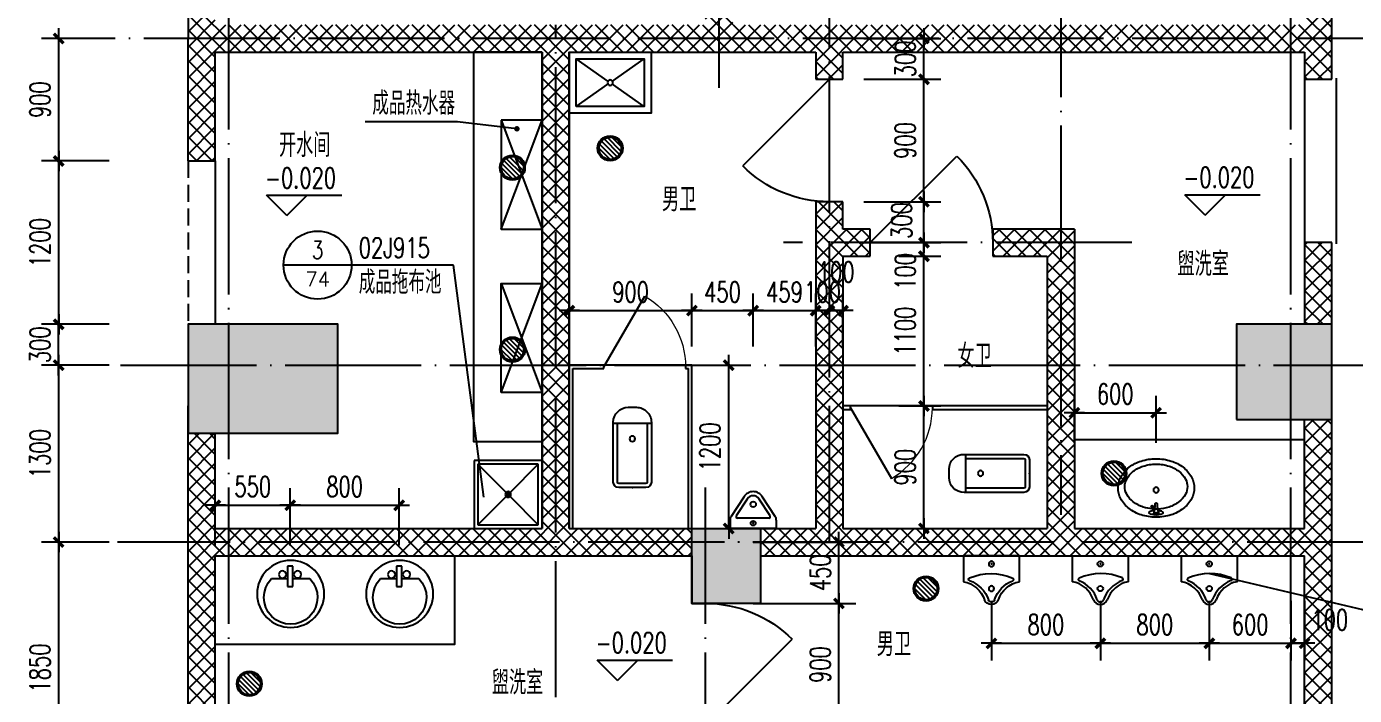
# Model space of a CAD drawing. Extents: x 63793 to 231107, y 20849 to 337643.
# Drawn here: x 187050 to 206556, y 108223 to 118051 of the extents above; entities that cross this region are included whole.
import ezdxf
from ezdxf.enums import TextEntityAlignment as Align

# ---------------------------------------------------------------- set-up
doc = ezdxf.new("R2010")
doc.units = 0
doc.header["$LTSCALE"] = 1000
doc.header["$MEASUREMENT"] = 0
for name, pattern in [('CONTINOUS', [0]), ('DASH', [0.35, 0.25, -0.1]), ('DOTE', [2.42, 2, -0.2, 0.02, -0.2])]:
    doc.linetypes.add(name, pattern=pattern)
for name, color, linetype in [('AXIS', 3, 'Continuous'), ('DIM_ELEV', 3, 'Continuous'), ('DIM_LEAD', 3, 'Continuous'), ('DOTE', 1, 'DOTE'), ('LATRINE', 6, 'Continuous'), ('LVTRY', 6, 'Continuous'), ('PUB_TEXT', 7, 'Continuous'), ('WALL', 2, 'Continuous'), ('WINDOW', 4, 'Continuous'), ('厨卫', 30, 'Continuous'), ('填充', 8, 'Continuous'), ('家具', 7, 'Continuous'), ('新块$0$LVTRY', 6, 'Continuous')]:
    doc.layers.add(name, color=color, linetype=linetype)
doc.styles.add('_TCH_DIM', font='SIMPLEX', dxfattribs={"bigfont": 'GBCBIG'})
doc.styles.add('DIM_FONT', font='SIMPLEX', dxfattribs={"width": 0.7, "bigfont": 'GBCBIG'})
doc.styles.get("Standard").update_dxf_attribs({"font": 'gbenor.shx', "bigfont": 'gbcbig.shx'})
doc.dimstyles.new('AXIS', dxfattribs={"dimtxt": 300, "dimasz": 1, "dimexe": 250, "dimexo": 300, "dimgap": 150, "dimtad": 1, "dimdec": 0, "dimzin": 0, "dimdsep": 46, "dimtxsty": 'DIM_FONT', "dimblk": '_DIMX', "dimblk1": '_DIMX', "dimblk2": '_DIMX', "dimcen": 0.09, "dimse1": 1, "dimse2": 1, "dimclrt": 7, "dimadec": 0, "dimazin": 0, "dimtfac": 1, "dimtdec": 0, "dimtix": 1, "dimtmove": 2, "dimatfit": 3, "dimldrblk": '_DIMX', "dimfxl": 0, "dimtolj": 1, "dimtzin": 0, "dimarcsym": 0})
pattern_1 = [(45, (-50559.97, 196788.39), (-112.2532, 112.2532), []), (135, (-50559.97, 196788.39), (-112.2532, -112.2532), [])]

# ---------------------------------------------------------------- blocks, each defined once
blk = doc.blocks.new('M_E33IEP')
for p, q in [((135.1, 135.3), (135.1, 19.6)), ((43.6, -21.1), (43.6, 19.6)), ((43.6, 19.6), (193.6, 19.6)), ((193.6, 19.6), (193.6, -21.1)), ((193.6, -21.1), (43.6, -21.1)), ((135.1, -21.1), (135.1, -144.4))]:
    blk.add_line(p, q)
for centre, radius in [((248.3, -4.6), 246.4), ((105.9, 56.4), 26.7), ((104.6, -55.4), 26.7)]:
    blk.add_circle(centre, radius)
blk.add_arc((273.7, -4.6), 196.9, 225.25267, 134.74733)
at = {"style": 'DIM_FONT', "width": 0.8, "flags": 9}
for tag in ['YSIZE', 'XSIZE']:
    blk.add_attdef(tag, (0, 0), '', height=0.5, dxfattribs=at)
at = {"width": 0.8, "flags": 9}
for tag in ['XSIZE', 'YSIZE']:
    blk.add_attdef(tag, (1.9, -251), '', height=150, dxfattribs=at)
blk = doc.blocks.new('$lvtry$00000223')
for p, q in [((-205, 0, 0), (205, 0, 0)), ((-205, -190.9, 0), (-205, 0, 0)), ((205, 0, 0), (205, -190.9, 0))]:
    blk.add_line(p, q)
for centre in [(0, -60.4, 0), (0, -241.6, 0)]:
    blk.add_circle(centre, 20)
for centre, radius, start, end in [((-242.8, -390.6, 0), 203.4, 19.26394, 79.28939), ((-152.2, -175, 0), 10, 114.10839, 248.1394), ((5.1, -526.4, 0), 395, 66.66751, 114.10839), ((-242.8, -400.9, 0), 233.4, 19.26394, 68.1394), ((242.8, -400.9, 0), 233.4, 110.49411, 160.73606), ((242.8, -390.6, 0), 203.4, 100.71061, 160.73606), ((157.6, -172.9, 0), 10, 290.49411, 66.66751), ((0.2, -305.6, 0), 54, 199.26394, 269.77771), ((0.2, -316, 0), 24, 199.26394, 269.49984), ((-0.2, -305.6, 0), 54, 270.22229, 340.73606), ((-0.2, -316, 0), 24, 270.50016, 340.73606)]:
    blk.add_arc(centre, radius, start, end)
blk.add_point((0, -60.4, 0))
blk = doc.blocks.new('A$C53763DD8')
at = {"layer": 'LVTRY', "color": 6, "linetype": 'Continuous', "ltscale": 5}
for p, q in [((100, 800), (567, 473)), ((1100, 800), (633, 473)), ((567, 427), (100, 100)), ((633, 427), (1100, 100))]:
    blk.add_line(p, q, dxfattribs=at)
for points in [[(0, 900), (0, 0), (1200, 0), (1200, 900)], [(100, 800), (100, 100), (1100, 100), (1100, 800)]]:
    blk.add_lwpolyline(points, close=True, dxfattribs=at)
blk.add_circle((600, 450), 39.7, dxfattribs=at)
blk = doc.blocks.new('_DIMX')
blk.add_line((-150, 0), (150, 0))
at = {"const_width": 50}
blk.add_lwpolyline([(-70, -70), (70, 70)], dxfattribs=at)
blk = doc.blocks.new('$lvtry$00000202')
for p, q in [((-139.8, -40, 0), (-139.8, -479.7, 0)), ((-109.8, -40, 0), (-109.8, -469.7, 0)), ((99.8, 0, 0), (-99.8, 0, 0)), ((99.8, -30, 0), (-99.8, -30, 0)), ((109.8, -469.7, 0), (109.8, -40, 0)), ((139.8, -479.7, 0), (139.8, -40, 0)), ((139.8, -469.7, 0), (-139.8, -469.7, 0)), ((-29.8, -589.7, 0), (29.8, -589.7, 0))]:
    blk.add_line(p, q)
blk.add_circle((0, -358.6, 0), 20)
for centre, radius, start, end in [((-99.8, -40, 0), 40, 90, 180), ((-99.8, -40, 0), 10, 90, 180), ((99.8, -40, 0), 40, 0, 90), ((99.8, -40, 0), 10, 0, 90), ((-29.8, -479.7, 0), 110, 180, 270), ((29.8, -479.7, 0), 110, 270, 0)]:
    blk.add_arc(centre, radius, start, end)
blk.add_point((0, 0))
blk = doc.blocks.new('$lvtry$00000193')
for p, q in [((-16.7, -42.8, 0), (-16.7, -32.9, 0)), ((16.7, -42.8, 0), (16.7, -32.9, 0))]:
    blk.add_line(p, q)
at = {"elevation": 0}
blk.add_lwpolyline([(280, -215, 0.12431), (260, -135.8, 0.105707), (198, -63, 0.086941), (110.2, -17.1, 0.077137), (0, 0, 0.077137), (-110.2, -17.1, 0.086941), (-198, -63, 0.105707), (-260, -135.8, 0.12431), (-280, -215, 0.12431), (-260, -294.2, 0.105707), (-198, -367, 0.086941), (-110.2, -412.9, 0.077137), (0, -430, 0.077137), (110.2, -412.9, 0.086941), (198, -367, 0.105707), (260, -294.2, 0.12431)], format="xyb", close=True, dxfattribs=at)
blk.add_lwpolyline([(-25.3, -61, 0.056876), (-95, -74.7, 0.086941), (-167.5, -112.6, 0.105707), (-216, -169.5, 0.12431), (-230, -225, 0.12431), (-216, -280.5, 0.105707), (-167.5, -337.4, 0.086941), (-95, -375.3, 0.077137), (0, -390, 0.077137), (95, -375.3, 0.086941), (167.5, -337.4, 0.105707), (216, -280.5, 0.12431), (230, -225, 0.12431), (216, -169.5, 0.105707), (167.5, -112.6, 0.086941), (95, -74.7, 0.06676), (12.9, -60.3, 0.06676)], format="xyb", dxfattribs=at)
for centre, radius in [((0, -42.8, 0), 16.7), ((0, -200, 0), 20)]:
    blk.add_circle(centre, radius)
for centre, radius, start, end in [((-40.2, -33.6, 0), 10.1, 106.60956, 258.16482), ((-64.3, 233.9, 0), 258.7, 274.70692, 282.37316), ((-74.6, -212.9, 0), 172.6, 71.36005, 79.18732), ((-28.9, -79.5, 0), 6.77, 155.34398, 308.32242), ((-171, 19, 0), 166.2, 324.84107, 338.13372), ((-171, 19, 0), 169.7, 324.84107, 331.35233), ((-28.9, -79.5, 0), 3.37, 155.34398, 308.32242), ((100.4, -194.3, 0), 169.7, 132.31406, 138.82532), ((100.4, -194.3, 0), 166.2, 125.53268, 138.82532), ((-12.3, -58.4, 0), 10.6, 201.89238, 261.77402), ((0, -32.9, 0), 16.7, 0, 180), ((-381.1, -115.2, 0), 372.2, 2.39824, 6.76269), ((64.3, 233.9, 0), 258.7, 257.62684, 265.29308), ((381.1, -115.2, 0), 372.2, 170.10083, 177.60176), ((74.6, -212.9, 0), 172.6, 100.81268, 110.41907), ((40.2, -33.6, 0), 10.1, 281.83518, 73.39044), ((0, -95.9, 0), 9.9, 201.78369, 338.21631)]:
    blk.add_arc(centre, radius, start, end)
blk.add_point((0, -32.9, 0))
blk = doc.blocks.new('$TCHSYS$APDOOR2D')
blk.add_line((0.5, 0), (0, 0.866))
at = {"lineweight": 13}
blk.add_arc((0.5, 0), 1, 120, 180, dxfattribs=at)
blk = doc.blocks.new('$lvtry$00000221')
for p, q in [((-170, 0, 0), (170, 0, 0)), ((-170, -61.1, 0), (-170, 0, 0)), ((-161.9, -88.4, 0), (-69.3, -230.6, 0)), ((-124.2, -91.5, 0), (-43.3, -215.6, 0)), ((-115.8, -76, 0), (115.8, -76, 0)), ((43.3, -215.6, 0), (124.2, -91.5, 0)), ((69.3, -230.6, 0), (161.9, -88.4, 0)), ((170, -61.1, 0), (170, 0, 0))]:
    blk.add_line(p, q)
for centre, radius in [((0, -38, 0), 17.7), ((0, -177, 0), 20)]:
    blk.add_circle(centre, radius)
for centre, radius, start, end in [((-120, -61.1, 0), 50, 180, 213.0863), ((-115.8, -86, 0), 10, 90, 213.0863), ((115.8, -86, 0), 10, 326.9137, 90), ((120, -61.1, 0), 50, 326.9137, 0), ((0, -190.6, 0), 80, 210, 330), ((0, -190.6, 0), 50, 210, 330)]:
    blk.add_arc(centre, radius, start, end)
blk.add_point((0, -38, 0))
blk = doc.blocks.new('$DorLib2D$00000136')
at = {"color": 0, "linetype": 'DASH'}
blk.add_line((0.5075, 0.6667), (-0.5075, 0.6667), dxfattribs=at)
at = {"color": 0, "linetype": 'Continuous'}
blk.add_line((-0.5, -0.5), (0.5, -0.5), dxfattribs=at)
blk = doc.blocks.new('$plan$00002154')
for p, q in [((-449.999625, 450, 0), (449.999625, 450, 0)), ((-449.999625, -450, 0), (-449.999625, 450, 0)), ((-399.999625, 400, 0), (399.999625, 400, 0)), ((-399.999625, 400, 0), (-26.107125, 26.1075, 0)), ((-399.999625, -400, 0), (-399.999625, 400, 0)), ((26.392875, 26.3925, 0), (399.999625, 400, 0)), ((399.999625, 400, 0), (399.999625, -400, 0)), ((449.999625, 450, 0), (449.999625, -450, 0)), ((24.999625, 0, 0), (-24.999625, 0, 0)), ((0.000375, -25, 0), (0.000375, 25, 0)), ((-399.999625, -400, 0), (-26.497125, -26.495, 0)), ((26.584875, -26.585, 0), (399.999625, -400, 0)), ((449.999625, -450, 0), (-449.999625, -450, 0)), ((399.999625, -400, 0), (-399.999625, -400, 0))]:
    blk.add_line(p, q)
for radius in [37.5, 25]:
    blk.add_circle((0.000375, 0, 0), radius)
blk = doc.blocks.new('*D1510')
at = {"layer": 'AXIS', "color": 0, "lineweight": -2, "transparency": 16777216}
for p, q in [((198843, 113348), (198843, 114127)), ((199043, 113348), (199043, 114127)), ((198842, 113877), (198841, 113877)), ((198843, 113877), (199043, 113877)), ((199044, 113877), (199045, 113877))]:
    blk.add_line(p, q, dxfattribs=at)
at = {"layer": 'Defpoints', "color": 0, "transparency": 16777216}
for p in [(199043, 113877), (198843, 113048), (199043, 113048)]:
    blk.add_point(p, dxfattribs=at)
at = {"layer": 'AXIS', "color": 0, "lineweight": -2, "transparency": 16777216}
blk.add_blockref('_DIMX', (198843, 113877), dxfattribs=at)
at = {"layer": 'AXIS', "color": 0, "lineweight": -2, "transparency": 16777216, "rotation": 180}
blk.add_blockref('_DIMX', (199043, 113877), dxfattribs=at)
at = {"layer": 'AXIS', "color": 7, "transparency": 16777216, "insert": (198943, 114444), "char_height": 300, "attachment_point": 5, "style": 'DIM_FONT'}
blk.add_mtext('\\A1;100', dxfattribs=at)
blk = doc.blocks.new('*D1511')
at = {"layer": 'AXIS', "color": 0, "lineweight": -2, "transparency": 16777216}
for p, q in [((198643, 113348), (198643, 114127)), ((198843, 113348), (198843, 114127)), ((198642, 113877), (198641, 113877)), ((198643, 113877), (198843, 113877)), ((198844, 113877), (198845, 113877))]:
    blk.add_line(p, q, dxfattribs=at)
at = {"layer": 'Defpoints', "color": 0, "transparency": 16777216}
for p in [(198843, 113877), (198643, 113048), (198843, 113048)]:
    blk.add_point(p, dxfattribs=at)
at = {"layer": 'AXIS', "color": 0, "lineweight": -2, "transparency": 16777216}
blk.add_blockref('_DIMX', (198643, 113877), dxfattribs=at)
at = {"layer": 'AXIS', "color": 0, "lineweight": -2, "transparency": 16777216, "rotation": 180}
blk.add_blockref('_DIMX', (198843, 113877), dxfattribs=at)
at = {"layer": 'AXIS', "color": 7, "transparency": 16777216, "insert": (198743, 114152), "char_height": 300, "attachment_point": 5, "style": 'DIM_FONT'}
blk.add_mtext('\\A1;100', dxfattribs=at)
blk = doc.blocks.new('*D1517')
at = {"layer": 'AXIS', "color": 0, "lineweight": -2, "transparency": 16777216}
for p, q in [((199864, 114876), (200482, 114876)), ((200232, 114877), (200232, 114878)), ((200232, 114676), (200232, 114876)), ((199864, 114676), (200482, 114676)), ((200232, 114675), (200232, 114674))]:
    blk.add_line(p, q, dxfattribs=at)
at = {"layer": 'Defpoints', "color": 0, "transparency": 16777216}
for p in [(199564, 114876), (200232, 114876), (199564, 114676)]:
    blk.add_point(p, dxfattribs=at)
at = {"layer": 'AXIS', "color": 0, "lineweight": -2, "transparency": 16777216}
for p, rotation in [((200232, 114876), 270), ((200232, 114676), 90)]:
    blk.add_blockref('_DIMX', p, dxfattribs=dict(at, rotation=rotation))
at = {"layer": 'AXIS', "color": 7, "transparency": 16777216, "insert": (199957, 114454), "char_height": 300, "attachment_point": 5, "rotation": 90, "style": 'DIM_FONT'}
blk.add_mtext('\\A1;100', dxfattribs=at)
blk = doc.blocks.new('*D1520')
at = {"layer": 'AXIS', "color": 0, "lineweight": -2, "transparency": 16777216}
for p, q in [((199347, 117876), (200482, 117876)), ((200232, 117877), (200232, 117878)), ((200232, 117276), (200232, 117876)), ((199347, 117276), (200482, 117276)), ((200232, 117275), (200232, 117274))]:
    blk.add_line(p, q, dxfattribs=at)
at = {"layer": 'Defpoints', "color": 0, "transparency": 16777216}
for p in [(199047, 117876), (200232, 117876), (199047, 117276)]:
    blk.add_point(p, dxfattribs=at)
at = {"layer": 'AXIS', "color": 0, "lineweight": -2, "transparency": 16777216}
for p, rotation in [((200232, 117876), 270), ((200232, 117276), 90)]:
    blk.add_blockref('_DIMX', p, dxfattribs=dict(at, rotation=rotation))
at = {"layer": 'AXIS', "color": 7, "transparency": 16777216, "insert": (199957, 117576), "char_height": 300, "attachment_point": 5, "rotation": 90, "style": 'DIM_FONT'}
blk.add_mtext('\\A1;300', dxfattribs=at)
blk = doc.blocks.new('*D1527')
at = {"layer": 'AXIS', "color": 0, "lineweight": -2, "transparency": 16777216}
for p, q in [((188263, 113676), (187272, 113676)), ((187522, 113677), (187522, 113678)), ((187522, 113076), (187522, 113676)), ((188263, 113076), (187272, 113076)), ((187522, 113075), (187522, 113074))]:
    blk.add_line(p, q, dxfattribs=at)
at = {"layer": 'Defpoints', "color": 0, "transparency": 16777216}
for p in [(187522, 113676), (188563, 113676), (188563, 113076)]:
    blk.add_point(p, dxfattribs=at)
at = {"layer": 'AXIS', "color": 0, "lineweight": -2, "transparency": 16777216}
for p, rotation in [((187522, 113676), 270), ((187522, 113076), 90)]:
    blk.add_blockref('_DIMX', p, dxfattribs=dict(at, rotation=rotation))
at = {"layer": 'AXIS', "color": 7, "transparency": 16777216, "insert": (187247, 113376), "char_height": 300, "attachment_point": 5, "rotation": 90, "style": 'DIM_FONT'}
blk.add_mtext('\\A1;300', dxfattribs=at)
blk = doc.blocks.new('*D1548')
at = {"layer": 'AXIS', "color": 0, "lineweight": -2, "transparency": 16777216}
for p, q in [((205623, 109612), (205623, 108739)), ((205823, 109612), (205823, 108739)), ((205622, 108989), (205621, 108989)), ((205623, 108989), (205823, 108989)), ((205824, 108989), (205825, 108989))]:
    blk.add_line(p, q, dxfattribs=at)
at = {"layer": 'Defpoints', "color": 0, "transparency": 16777216}
for p in [(205623, 109912), (205823, 109912), (205823, 108989)]:
    blk.add_point(p, dxfattribs=at)
at = {"layer": 'AXIS', "color": 0, "lineweight": -2, "transparency": 16777216}
blk.add_blockref('_DIMX', (205623, 108989), dxfattribs=at)
at = {"layer": 'AXIS', "color": 0, "lineweight": -2, "transparency": 16777216, "rotation": 180}
blk.add_blockref('_DIMX', (205823, 108989), dxfattribs=at)
at = {"layer": 'AXIS', "color": 7, "transparency": 16777216, "insert": (206193, 109334), "char_height": 300, "attachment_point": 5, "style": 'DIM_FONT'}
blk.add_mtext('\\A1;100', dxfattribs=at)
blk = doc.blocks.new('drgrt')
at = {"layer": '厨卫'}
h = blk.add_hatch(dxfattribs=at)
h.set_pattern_fill('ANSI31', color=256, scale=200, angle=-90, style=0)
h.set_pattern_definition([(135, (467302.654, -452121.677), (-17.6776695, -17.6776695), [])])
h.paths.add_polyline_path([(622638.9, -8722.7, 1), (622638.9, -8886.6, 1)])
h = blk.add_hatch(dxfattribs=at)
h.set_pattern_fill('ANSI31', color=256, scale=200, angle=-90, style=0)
h.set_pattern_definition([(135, (467302.654, -452121.677), (-17.6776695, -17.6776695), [])])
h.paths.add_polyline_path([(622638.9, -8722.7, 1), (622638.9, -8886.6, 1)])
h = blk.add_hatch(dxfattribs=at)
h.set_pattern_fill('ANSI31', color=256, scale=200, angle=-90, style=0)
h.set_pattern_definition([(135, (466585.184, -452264.022), (-17.6776695, -17.6776695), [])])
h.paths.add_polyline_path([(621921.4, -8865.1, 1), (621921.4, -9028.9, 1)])
h = blk.add_hatch(dxfattribs=at)
h.set_pattern_fill('ANSI31', color=256, scale=200, angle=-90, style=0)
h.set_pattern_definition([(135, (466585.184, -452264.022), (-17.6776695, -17.6776695), [])])
h.paths.add_polyline_path([(621921.4, -8865.1, 1), (621921.4, -9028.9, 1)])
h = blk.add_hatch(dxfattribs=at)
h.set_pattern_fill('ANSI31', color=256, scale=200, angle=-90, style=0)
h.set_pattern_definition([(135, (466585.184, -453600.247), (-17.6776695, -17.6776695), [])])
h.paths.add_polyline_path([(621921.4, -10201.3, 1), (621921.4, -10365.2, 1)])
h = blk.add_hatch(dxfattribs=at)
h.set_pattern_fill('ANSI31', color=256, scale=200, angle=-90, style=0)
h.set_pattern_definition([(135, (466585.184, -453600.247), (-17.6776695, -17.6776695), [])])
h.paths.add_polyline_path([(621921.4, -10201.3, 1), (621921.4, -10365.2, 1)])
h = blk.add_hatch(dxfattribs=at)
h.set_pattern_fill('ANSI31', color=256, scale=200, angle=-90, style=0)
h.set_pattern_definition([(135, (471002.692, -454509.946), (-17.6776695, -17.6776695), [])])
h.paths.add_polyline_path([(626338.9, -11111, 1), (626338.9, -11274.9, 1)])
h = blk.add_hatch(dxfattribs=at)
h.set_pattern_fill('ANSI31', color=256, scale=200, angle=-90, style=0)
h.set_pattern_definition([(135, (471002.692, -454509.946), (-17.6776695, -17.6776695), [])])
h.paths.add_polyline_path([(626338.9, -11111, 1), (626338.9, -11274.9, 1)])
h = blk.add_hatch(dxfattribs=at)
h.set_pattern_fill('ANSI31', color=256, scale=200, angle=-90, style=0)
h.set_pattern_definition([(135, (469622.653, -455356.53), (-17.6776695, -17.6776695), [])])
h.paths.add_polyline_path([(624958.9, -11957.6, 1), (624958.9, -12121.4, 1)])
h = blk.add_hatch(dxfattribs=at)
h.set_pattern_fill('ANSI31', color=256, scale=200, angle=-90, style=0)
h.set_pattern_definition([(135, (469622.653, -455356.53), (-17.6776695, -17.6776695), [])])
h.paths.add_polyline_path([(624958.9, -11957.6, 1), (624958.9, -12121.4, 1)])
h = blk.add_hatch(dxfattribs=at)
h.set_pattern_fill('ANSI31', color=256, scale=200, angle=-90, style=0)
h.set_pattern_definition([(135, (464652.654, -456055.464), (-17.6776695, -17.6776695), [])])
h.paths.add_polyline_path([(619988.9, -12656.5, 1), (619988.9, -12820.4, 1)])
h = blk.add_hatch(dxfattribs=at)
h.set_pattern_fill('ANSI31', color=256, scale=200, angle=-90, style=0)
h.set_pattern_definition([(135, (464652.654, -456055.464), (-17.6776695, -17.6776695), [])])
h.paths.add_polyline_path([(619988.9, -12656.5, 1), (619988.9, -12820.4, 1)])
h = blk.add_hatch(dxfattribs=at)
h.set_pattern_fill('ANSI31', color=256, scale=200, angle=-90, style=0)
h.set_pattern_definition([(135, (468150.352, -456956.53), (-17.6776695, -17.6776695), [])])
h.paths.add_polyline_path([(623486.6, -13557.6, 1), (623486.6, -13721.4, 1)])
h = blk.add_hatch(dxfattribs=at)
h.set_pattern_fill('ANSI31', color=256, scale=200, angle=-90, style=0)
h.set_pattern_definition([(135, (468150.352, -456956.53), (-17.6776695, -17.6776695), [])])
h.paths.add_polyline_path([(623486.6, -13557.6, 1), (623486.6, -13721.4, 1)])
h = blk.add_hatch(dxfattribs=at)
h.set_pattern_fill('ANSI31', color=256, scale=200, angle=-90, style=0)
h.set_pattern_definition([(135, (464652.654, -460015.187), (-17.6776695, -17.6776695), [])])
h.paths.add_polyline_path([(619988.9, -16616.2, 1), (619988.9, -16780.1, 1)])
for centre, radius in [((622638.9, -8804.7), 91.9), ((622638.9, -8804.7), 91.9), ((622638.9, -8804.7), 81.9), ((622638.9, -8804.7), 81.9), ((621921.4, -8947), 91.9), ((621921.4, -8947), 91.9), ((621921.4, -8947), 81.9), ((621921.4, -8947), 81.9), ((621921.4, -10283.2), 91.9), ((621921.4, -10283.2), 91.9), ((621921.4, -10283.2), 81.9), ((621921.4, -10283.2), 81.9), ((626338.9, -11192.9, 0), 91.9), ((626338.9, -11192.9, 0), 91.9), ((626338.9, -11192.9, 0), 81.9), ((626338.9, -11192.9, 0), 81.9), ((624958.9, -12039.5), 91.9), ((624958.9, -12039.5), 91.9), ((624958.9, -12039.5), 81.9), ((624958.9, -12039.5), 81.9), ((619988.9, -12738.4), 91.9), ((619988.9, -12738.4), 91.9), ((619988.9, -12738.4), 81.9), ((619988.9, -12738.4), 81.9), ((623486.6, -13639.5), 91.9), ((623486.6, -13639.5), 91.9), ((623486.6, -13639.5), 81.9), ((623486.6, -13639.5), 81.9), ((619988.9, -16698.2), 91.9), ((619988.9, -16698.2), 81.9)]:
    blk.add_circle(centre, radius, dxfattribs=at)

msp = doc.modelspace()

# ---------------------------------------------------------------- hatches: boundary and pattern name
at = {"layer": '填充'}
h = msp.add_hatch(dxfattribs=at)
h.set_pattern_fill('ANSI37', color=256, scale=100, style=0)
h.set_pattern_definition(pattern_1)
h.paths.add_polyline_path([(194623.2, 117676.3), (194623.2, 110676.3), (193623.1, 110676.3), (189823.2, 110676.3), (189823.2, 112076.3), (189423.2, 112076.3), (189423.2, 110476.3), (189423.2, 106776.3), (189423.2, 106576.3), (189823.2, 106576.3), (191023.2, 106576.3), (191023.2, 106976.3), (189823.2, 106976.3), (189823.2, 110276.3), (194823.2, 110276.3), (196823.2, 110276.3), (196823.2, 110676.3), (195023.2, 110676.3), (195023.2, 113676.3), (195023.2, 117676.3), (197223.2, 117676.3), (198642.7, 117676.3), (198642.7, 117276.3), (199042.7, 117276.3), (199042.7, 117676.3), (205823.2, 117676.3), (205823.2, 117276.3), (206223.2, 117276.3), (206223.2, 117876.3), (206223.2, 118476.3), (205823.2, 118476.3), (205823.2, 118076.3), (198848.7, 118076.3), (197423.2, 118076.3), (197423.2, 118476.3), (197023.2, 118476.3), (197023.2, 118076.3), (194823.2, 118076.3), (189823.2, 118076.3), (189823.2, 118476.3), (189423.2, 118476.3), (189423.2, 117876.3), (189423.2, 116076.3), (189823.2, 116076.3), (189823.2, 117676.3)])
h.paths.add_polyline_path([(199731.8, 117231.3), (199731.8, 117921.3), (200181.8, 117921.3), (200181.8, 117231.3)], flags=25)
h.paths.add_polyline_path([(205823.2, 114876.3), (206223.2, 114876.3), (206223.2, 113676.3), (205823.2, 113676.3)])
h = msp.add_hatch(dxfattribs=at)
h.set_pattern_fill('ANSI37', color=256, scale=100, style=0)
h.set_pattern_definition(pattern_1)
h.paths.add_polyline_path([(189823.2, 101976.3), (190823.2, 101976.3), (191023.2, 101976.3), (191023.2, 102376.3), (189823.2, 102376.3), (189423.2, 102376.3), (189423.2, 102176.3), (189423.2, 100076.3), (189823.2, 100076.3)])
h.paths.add_polyline_path([(192423.2, 98676.3), (191275.3, 98676.3), (190835.5, 98076.3), (192423.2, 98076.3)])
h.paths.add_polyline_path([(191275.3, 98676.3), (190623.2, 98676.3), (190623.2, 98076.3), (190835.5, 98076.3)])
h.paths.add_polyline_path([(197223.2, 99376.3), (196823.2, 99376.3), (196823.2, 99176.3), (197223.2, 99176.3)])
h.paths.add_polyline_path([(196823.2, 98676.3), (196023.2, 98676.3), (196023.2, 98076.3), (196823.2, 98076.3)])
h.paths.add_polyline_path([(199623.2, 98676.3), (198129.3, 98676.3), (198226.5, 98076.3), (199623.2, 98076.3)])
h.paths.add_polyline_path([(198129.3, 98676.3), (197832.9, 98676.3), (197832.9, 98076.3), (198226.5, 98076.3)])
h.paths.add_polyline_path([(204823.2, 98676.3), (203223.2, 98676.3), (203223.2, 98076.3), (204823.2, 98076.3)])
h.paths.add_polyline_path([(200696.2, 110276.3), (200696.2, 110676.3), (199042.7, 110676.3), (199042.7, 114676.3), (199442.7, 114676.3), (199442.7, 115076.3), (199042.7, 115076.3), (199042.7, 115476.3), (198642.7, 115476.3), (198642.7, 114876.3), (198642.7, 110676.3), (197832.9, 110676.3), (197832.9, 110276.3), (198842.7, 110276.3)])
h.paths.add_polyline_path([(198483.3, 109681.3), (198483.3, 110371.3), (198933.3, 110371.3), (198933.3, 109681.3)], flags=25)
h.paths.add_polyline_path([(198617.7, 114669.3), (199267.7, 114669.3), (199267.7, 114219.3), (198617.7, 114219.3)], flags=25)
h.paths.add_polyline_path([(198417.7, 114376.8), (199067.7, 114376.8), (199067.7, 113926.8), (198417.7, 113926.8)], flags=25)
h.paths.add_polyline_path([(201242.7, 115076.3), (202442.7, 115076.3), (202442.7, 110676.3), (205823.2, 110676.3), (205823.2, 112276.3), (206223.2, 112276.3), (206223.2, 99476.3), (205823.2, 99476.3), (205823.2, 103876.3), (199822.7, 103876.3), (199822.7, 101476.3), (197223.2, 101476.3), (197223.2, 101176.3), (196823.2, 101176.3), (196823.2, 101476.3), (194623.2, 101476.3), (194623.2, 103275.6), (195023.2, 103275.6), (195023.2, 101876.3), (199422.7, 101876.3), (199422.7, 107076.3), (195023.2, 107076.3), (195023.2, 105075.6), (194623.2, 105075.6), (194623.2, 107476.3), (196823.2, 107476.3), (196823.2, 107776.3), (197223.2, 107776.3), (197223.2, 107476.3), (199823.2, 107476.3), (199822.7, 104276.3), (205823.2, 104276.3), (205823.2, 110276.3), (200696.2, 110276.3), (200696.2, 110676.3), (202042.7, 110676.3), (202042.7, 114676.3), (201242.7, 114676.3)])
h.paths.add_polyline_path([(189598.2, 100945), (190248.2, 100945), (190248.2, 100495), (189598.2, 100495)], flags=24)
h = msp.add_hatch(dxfattribs=at)
h.set_pattern_fill('钢筋混凝土', color=256, scale=100, style=0)
h.set_pattern_definition([(45, (-50559.97, 196788.4), (-176.7767, 176.7767), []), (50, (-50560, 196788.4), (717.2602, -62.7521), [75, -825]), (355, (-50560, 196788.4), (-138.7513, 752.1921), [60, -660]), (100.4514, (-50500.2, 196783.16), (578.5094, 689.4395), [63.7402, -701.1421]), (46.1842, (-50560, 196988.4), (1067.241, -165.519), [112.5, -1237.5]), (96.6356, (-50471, 196974.6), (934.6627, 974.118), [95.6103, -1051.713]), (351.1842, (-50560, 196988.4), (934.662, 974.1186), [90, -990]), (21, (-50460, 196938.4), (596.907, -402.6189), [75, -825]), (326, (-50460, 196938.4), (243.3153, 725.15), [60, -660]), (71.4514, (-50410.2, 196904.84), (840.2226, 322.5305), [63.7402, -701.1421]), (37.5, (-50559.97, 196788.4), (12.15986, 332.89385), [0, -652, 0, -670, 0, -662.5]), (7.5, (-50559.97, 196788.4), (263.06954, 394.4117), [0, -382, 0, -637, 0, -252.5]), (327.5, (-50782.97, 196788.4), (533.82244, -22.55487), [0, -250, 0, -780, 0, -1035]), (317.5, (-50882.97, 196788.4), (583.1862, 100.105), [0, -325, 0, -518, 0, -735])])
h.paths.add_polyline_path([(204823.2, 112276.3), (206223.2, 112276.3), (206223.2, 113676.3), (204823.2, 113676.3)])
h.paths.add_polyline_path([(196823.2, 109576.3), (197223.2, 109576.3), (197832.9, 109576.3), (197832.9, 110676.3), (196823.2, 110676.3)])
h.paths.add_polyline_path([(191623.2, 113676.3), (189423.2, 113676.3), (189423.2, 112076.3), (191623.2, 112076.3)])
h.paths.add_polyline_path([(206223.2, 98076.3), (206223.2, 99476.3), (204823.2, 99476.3), (204823.2, 98076.3)])
h.paths.add_polyline_path([(197832.9, 99176.3), (196823.2, 99176.3), (196823.2, 98076.3), (197832.9, 98076.3)])
h.paths.add_polyline_path([(188423.2, 100076.3), (190623.2, 100076.3), (190623.2, 98076.3), (188423.2, 98076.3)])

# ---------------------------------------------------------------- linework, layer by layer
msp.add_lwpolyline([(195023.2, 110676.3), (195023.2, 110676.3), (195023.2, 117676.3)])
at = {"layer": 'DIM_ELEV'}
for p, q in [((190873.8, 115272.9), (190573.8, 115572.9)), ((190573.8, 115572.9), (191683.2, 115572.9)), ((190873.8, 115272.9), (191173.8, 115572.9)), ((204363.5, 115280.8), (204063.5, 115580.8)), ((204063.5, 115580.8), (205172.9, 115580.8)), ((204363.5, 115280.8), (204663.5, 115580.8)), ((195731.5, 108443.9), (195431.5, 108743.9)), ((195431.5, 108743.9), (196540.9, 108743.9)), ((195731.5, 108443.9), (196031.5, 108743.9))]:
    msp.add_line(p, q, dxfattribs=at)
at = {"layer": 'DIM_LEAD'}
for p, q in [((193382.8, 116650.1), (192024.7, 116650.1)), ((194253.4, 116549), (193382.8, 116650.1)), ((191825.3, 114546.3), (190825.3, 114546.3)), ((193323.6, 114546.3), (191825.3, 114546.3)), ((193769.7, 111134.6), (193323.6, 114546.3)), ((204428, 110013.4), (209710.3, 108767.8))]:
    msp.add_line(p, q, dxfattribs=at)
at = {"layer": 'DIM_LEAD', "const_width": 40}
msp.add_lwpolyline([(194273.3, 116546.7, 1), (194233.5, 116551.3, 1)], format="xyb", close=True, dxfattribs=at)
at = {"layer": 'DIM_LEAD'}
for centre, radius in [((191325.3, 114546.3), 500), ((193769.7, 111134.6), 0), ((204428, 110013.4), 0)]:
    msp.add_circle(centre, radius, dxfattribs=at)
at = {"layer": 'DOTE'}
for p, q in [((202242.7, 119015.3), (202242.7, 110876.3)), ((198842.7, 110476.3), (198842.7, 118766)), ((190023.2, 97176.3), (190023.2, 118476.3)), ((197223.2, 117149.8), (197223.2, 118476.3)), ((205623.2, 97176.3), (205623.2, 118476.3)), ((205623.2, 97176.3), (205623.2, 118476.3)), ((194823.2, 100935.8), (194823.2, 118076.3)), ((207711, 117876.3), (188238.5, 117876.3)), ((203285.9, 114876.3), (198166.7, 114876.3)), ((188429, 113076.3), (206712.4, 113076.3)), ((197023.2, 97176.3), (197023.2, 111298)), ((206980.4, 110476.3), (188385.3, 110476.3))]:
    msp.add_line(p, q, dxfattribs=at)
at = {"layer": 'LATRINE'}
for p, q in [((195023.2, 110677.3), (195023.2, 113676.3)), ((196823.2, 113076.3), (195023.2, 113076.3)), ((195530.4, 113076.3), (195023.2, 113076.3)), ((195073.2, 110677.3), (195073.2, 113026.3)), ((195073.2, 113026.3), (195530.4, 113026.3)), ((195530.4, 113026.3), (195530.4, 113076.3)), ((196823.2, 113076.3), (196730.4, 113076.3)), ((196730.4, 113076.3), (196730.4, 113026.3)), ((196730.4, 113026.3), (196773.2, 113026.3)), ((196773.2, 110677.3), (196773.2, 113026.3)), ((196823.2, 110677.3), (196823.2, 113076.3)), ((199155.4, 112476.3), (199042.7, 112476.3)), ((199042.7, 112476.3), (199042.7, 112426.3)), ((199042.7, 112426.3), (199155.4, 112426.3)), ((200809.7, 112476.3), (199155.4, 112476.3)), ((199155.4, 112426.3), (199155.4, 112476.3)), ((202042.7, 112476.3), (200355.4, 112476.3)), ((200355.4, 112476.3), (200355.4, 112426.3)), ((200355.4, 112426.3), (202042.7, 112426.3)), ((195023.2, 110677.3), (195073.2, 110677.3)), ((196773.2, 110677.3), (196823.2, 110677.3))]:
    msp.add_line(p, q, dxfattribs=at)
at = {"layer": 'LVTRY'}
msp.add_lwpolyline([(194623.2, 117676.3), (193615, 117676.3), (193615, 111954.7), (194623.2, 111954.7)], close=True, dxfattribs=at)
for points in [[(205823.2, 111977.3), (202442.7, 111977.3), (202442.7, 111176.9)], [(189823.2, 108976.3), (193343.5, 108976.3), (193343.5, 110276.3)]]:
    msp.add_lwpolyline(points, dxfattribs=at)
at = {"layer": 'WALL'}
for p, q in [((189423.2, 118476.3), (189423.2, 117876.3)), ((206223.2, 117876.3), (206223.2, 118476.3)), ((189423.2, 116076.3), (189423.2, 117876.3)), ((206223.2, 117276.3), (206223.2, 117876.3)), ((189823.2, 117676.3), (194623.2, 117676.3)), ((189823.2, 116076.3), (189823.2, 117676.3)), ((194623.2, 110676.3), (194623.2, 117676.3)), ((194623.2, 117676.3), (194623.2, 110676.3)), ((195023.2, 117676.3), (197223.2, 117676.3)), ((195023.2, 117676.3), (195023.2, 110676.3)), ((197223.2, 117676.3), (198642.7, 117676.3)), ((198642.7, 117676.3), (198642.7, 117276.3)), ((199042.7, 117276.3), (199042.7, 117676.3)), ((199042.7, 117676.3), (205823.2, 117676.3)), ((205823.2, 117676.3), (205823.2, 117276.3)), ((198642.7, 117276.3), (199042.7, 117276.3)), ((205823.2, 117276.3), (206223.2, 117276.3)), ((189423.2, 116076.3), (189823.2, 116076.3)), ((199042.7, 115476.3), (198642.7, 115476.3)), ((198642.7, 115476.3), (198642.7, 114876.3)), ((199042.7, 115076.3), (199042.7, 115476.3)), ((199442.7, 115076.3), (199042.7, 115076.3)), ((199442.7, 114676.3), (199442.7, 115076.3)), ((202442.7, 115076.3), (201242.7, 115076.3)), ((201242.7, 115076.3), (201242.7, 114676.3)), ((202442.7, 115076.3), (202442.7, 112477.3)), ((198642.7, 114876.3), (198642.7, 110676.3)), ((206223.2, 114876.3), (205823.2, 114876.3)), ((205823.2, 114876.3), (205823.2, 113676.3)), ((206223.2, 113676.3), (206223.2, 114876.3)), ((199042.7, 114676.3), (199042.7, 110676.3)), ((199042.7, 114676.3), (199442.7, 114676.3)), ((201242.7, 114676.3), (202042.7, 114676.3)), ((202042.7, 114676.3), (202042.7, 112477.3)), ((189423.2, 110476.3), (189423.2, 112476.3)), ((202042.7, 112477.3), (202042.7, 110676.3)), ((202442.7, 112477.3), (202442.7, 110676.3)), ((206223.2, 110476.3), (206223.2, 112476.3)), ((205823.2, 110676.3), (205823.2, 112276.3)), ((189823.2, 110676.3), (189823.2, 112076.3)), ((189823.2, 110676.3), (194623.2, 110676.3)), ((195023.2, 110676.3), (197023.2, 110676.3)), ((197023.2, 110676.3), (198642.7, 110676.3)), ((199042.7, 110676.3), (202042.7, 110676.3)), ((202442.7, 110676.3), (205823.2, 110676.3)), ((189423.2, 106776.3), (189423.2, 110476.3)), ((206223.2, 106683.7), (206223.2, 110476.3)), ((189823.2, 110276.3), (196823.2, 110276.3)), ((189823.2, 106976.3), (189823.2, 110276.3)), ((189823.2, 110276.3), (194823.2, 110276.3)), ((194823.2, 110276.3), (196823.2, 110276.3)), ((196823.2, 110276.3), (196823.2, 109576.3)), ((197832.9, 110276.3), (198842.7, 110276.3)), ((198842.7, 110276.3), (202248.7, 110276.3)), ((202248.7, 110276.3), (205823.2, 110276.3)), ((205823.2, 104276.3), (205823.2, 110276.3)), ((196823.2, 109576.3), (197223.2, 109576.3))]:
    msp.add_line(p, q, dxfattribs=at)
for points in [[(189423.2, 112076.3), (191623.2, 112076.3), (191623.2, 113676.3), (189423.2, 113676.3)], [(204823.2, 112276.3), (206223.2, 112276.3), (206223.2, 113676.3), (204823.2, 113676.3)], [(197832.9, 109576.3), (196823.2, 109576.3), (196823.2, 110676.3), (197832.9, 110676.3)]]:
    msp.add_lwpolyline(points, close=True, dxfattribs=at)
at = {"layer": 'WINDOW', "extrusion": (0, 0, -1)}
for p, q in [((198842.7, 117276.3), (197569.9, 116003.5)), ((199442.7, 114876.3), (200715.5, 116149.1)), ((197023.2, 107776.3), (198296, 109049.1))]:
    msp.add_line(p, q, dxfattribs=at)
at = {"layer": 'WINDOW', "linetype": 'DASH'}
msp.add_line((189423.2, 116076.3), (189423.2, 113676.3), dxfattribs=at)
at = {"layer": 'WINDOW'}
msp.add_line((189823.2, 116076.3), (189823.2, 113676.3), dxfattribs=at)
at = {"layer": 'WINDOW', "extrusion": (0, 0, -1)}
for centre, start, end in [((-199442.7, 114876.3), 135, 180), ((-198842.7, 117276.3), 270, 315), ((-197023.2, 107776.3), 90, 135)]:
    msp.add_arc(centre, 1800, start, end, dxfattribs=at)
at = {"layer": '新块$0$LVTRY'}
for p, q in [((194023.2, 116676.3), (194623.2, 115076.3)), ((194023.2, 115076.3), (194623.2, 116676.3)), ((194023.2, 112676.3), (194623.2, 114276.3)), ((194023.2, 114276.3), (194623.2, 112676.3))]:
    msp.add_line(p, q, dxfattribs=at)
for points in [[(194023.2, 116676.3), (194023.2, 115076.3), (194623.2, 115076.3), (194623.2, 116676.3)], [(194023.2, 112676.3), (194023.2, 114276.3), (194623.2, 114276.3), (194623.2, 112676.3)]]:
    msp.add_lwpolyline(points, close=True, dxfattribs=at)

# ---------------------------------------------------------------- block references
at = {"xscale": 2, "yscale": 2, "zscale": 2}
msp.add_blockref('drgrt', (-1049654.6, 133872), dxfattribs=at)
at = {"layer": 'LATRINE', "xscale": -1200, "yscale": 1200, "zscale": -1200}
msp.add_blockref('$TCHSYS$APDOOR2D', (196130.4, 113051.3), dxfattribs=at)
at = {"layer": 'LATRINE', "xscale": 1200, "yscale": 1200, "zscale": 1200, "rotation": 180}
msp.add_blockref('$TCHSYS$APDOOR2D', (199755.4, 112451.3), dxfattribs=at)
at = {"layer": 'LVTRY'}
for name, p, xscale, yscale, zscale in [('$lvtry$00000202', (195948.7, 111277.3), 2, -2, 2), ('$plan$00002154', (194123.1, 111176.3, 0), 1.111199999984819, -1.111200000013923, 1.111199999984819), ('$lvtry$00000193', (203642.7, 110841.7, 0), 2, -2, 2)]:
    msp.add_blockref(name, p, dxfattribs=dict(at, xscale=xscale, yscale=yscale, zscale=zscale))
at = {"layer": 'LVTRY', "zscale": 2}
for name, p, xscale, yscale, rotation in [('$lvtry$00000202', (201780.3, 111486.2), 2, -2, 90), ('$lvtry$00000221', (197723.7, 110677.3, 0), 2, 2, 180), ('M_E33IEP', (190920.9, 110211.6), -2, 2, 90), ('M_E33IEP', (192521.9, 110211.6), -2, 2, 90)]:
    msp.add_blockref(name, p, dxfattribs=dict(at, xscale=xscale, yscale=yscale, rotation=rotation))
at = {"layer": 'LVTRY', "linetype": 'CONTINOUS', "yscale": -2, "zscale": 2}
for p, xscale, rotation in [((201223.6, 110276.3, 0), 2, 180.0000008304283), ((202823.2, 110276.3, 0), -2, 180), ((204423.2, 110276.3, 0), -2, 180)]:
    msp.add_blockref('$lvtry$00000223', p, dxfattribs=dict(at, xscale=xscale, rotation=rotation))
at = {"layer": 'WINDOW', "xscale": -2400, "yscale": -400, "zscale": -2400, "rotation": 89.99999999999865}
msp.add_blockref('$DorLib2D$00000136', (206023.2, 116076.3), dxfattribs=at)
at = {"layer": '家具', "color": 3, "ltscale": 5, "xscale": -1, "rotation": 180}
msp.add_blockref('A$C53763DD8', (195023.2, 117676.3), dxfattribs=at)

# ---------------------------------------------------------------- texts
at = {"char_height": 350, "width": 3190, "attachment_point": 1}
for s, insert in [('开水间', (190758.1, 116484.7)), ('男卫', (196385, 115686.8)), ('盥洗室', (203955.5, 114737.5)), ('女卫', (200724.4, 113384.3)), ('男卫', (199539.6, 109150.7)), ('盥洗室', (193884.5, 108587.7))]:
    msp.add_mtext(s, dxfattribs=dict(at, insert=insert))
at = {"layer": 'PUB_TEXT', "style": '_TCH_DIM'}
for s, p in [('成品热水器', (192129.7, 116755.1)), ('成品拖布池', (191930.3, 114124.8))]:
    msp.add_text(s, height=337.59, dxfattribs=at).set_placement(p)
at = {"layer": 'PUB_TEXT', "style": '_TCH_DIM', "width": 0.705882}
for s, p in [('-0.020', (190553.2, 115677.9)), ('-0.020', (204042.9, 115685.8)), ('02J915', (191930.3, 114651.3)), ('-0.020', (195410.9, 108848.9))]:
    msp.add_text(s, height=297.5, dxfattribs=at).set_placement(p)
at = {"layer": 'PUB_TEXT', "style": '_TCH_DIM'}
for s, height, p, p2 in [('3', 261, (191238.3, 114638.8), (191412.3, 114638.8)), ('74', 217.39, (191144.1, 114229.4), (191506.4, 114229.4))]:
    msp.add_text(s, height=height, dxfattribs=at).set_placement(p, p2, align=Align.FIT)

# ---------------------------------------------------------------- dimensions: what is measured, and where the dimension line sits
at = {"layer": 'AXIS'}
for p1, p2, distance in [((188563.1, 116076.3), (188563.1, 117876.3), 1040.8), ((199046.7, 115476.3), (199046.7, 117276.3), -1185.2), ((188563.1, 113676.3), (188563.1, 116076.3), 1040.8), ((199563.6, 112476.3), (199563.6, 114676.3), -668.2), ((195023.2, 113048.4), (196823.2, 113048.4), 828.5), ((196823.2, 113048.4), (197723.7, 113048.4), 828.5), ((197723.705735, 113048.351705), (198642.705734, 113048.351705), 828.479286), ((188563.1, 110476.3), (188563.1, 113076.3), 1040.8), ((196823.2, 110676.3), (196823.2, 113076.3), -540.5), ((202442.7, 111634.1), (203642.7, 111634.1), 743.4), ((199563.6, 110676.3), (199563.6, 112476.3), -668.2), ((189823.2, 110124.4), (190922.4, 110124.4), 892.7), ((190922.4453, 110124.4176), (192523.3875, 110124.4176), 892.6512), ((188563.1, 106776.3), (188563.1, 110476.3), 1040.8), ((197423.9, 109576.3), (197423.9, 110476.3), -1559.5), ((201223.6, 109912.1), (202823.2, 109912.1), -923.2), ((202823.2, 109912.1), (204423.2, 109912.1), -923.2), ((204423.2, 109912.1), (205623.2, 109912.1), -923.2), ((197423.9, 107776.3), (197423.9, 109576.3), -1559.5)]:
    msp.add_aligned_dim(p1=p1, p2=p2, distance=distance, dimstyle='AXIS', override={"dimgap": 125, "dimlfac": 0.5, "dimsah": 1, "dimse1": 0, "dimse2": 0}, dxfattribs=at).render()
for p1, p2, distance, picture, middle in [((199046.7, 117276.3), (199046.7, 117876.3), -1185.2, '*D1520', (199956.8, 117576.3)), ((198642.7, 113048.4), (198842.7, 113048.4), 828.5, '*D1511', (198742.7, 114151.8)), ((188563.1, 113076.3), (188563.1, 113676.3), 1040.8, '*D1527', (187247.3, 113376.3))]:
    dim = msp.add_aligned_dim(p1=p1, p2=p2, distance=distance, dimstyle='AXIS', override={"dimgap": 125, "dimlfac": 0.5, "dimsah": 1, "dimse1": 0, "dimse2": 0}, dxfattribs=at)
    dim.commit()
    dim.dimension.update_dxf_attribs({"geometry": picture, "text_midpoint": middle})
msp.add_linear_dim(base=(200231.8, 115476.3), p1=(199046.7, 114876.3), p2=(199046.7, 115476.3), angle=90, location=(199903.4, 115200.8), dimstyle='AXIS', override={"dimgap": 125, "dimlfac": 0.5, "dimsah": 1, "dimse1": 0, "dimse2": 0}, dxfattribs=at).render()
for base, p1, p2, angle, picture, middle in [((200231.8, 114876.3), (199563.6, 114676.3), (199563.6, 114876.3), 90, '*D1517', (199956.8, 114453.7)), ((199042.7, 113876.8), (198842.7, 113048.4), (199042.7, 113048.4), 0, '*D1510', (198942.7, 114444.3)), ((205823.2, 108988.9), (205623.2, 109912.1), (205823.2, 109912.1), 0, '*D1548', (206193.2, 109333.9))]:
    dim = msp.add_linear_dim(base=base, p1=p1, p2=p2, angle=angle, dimstyle='AXIS', override={"dimgap": 125, "dimlfac": 0.5, "dimsah": 1, "dimse1": 0, "dimse2": 0}, dxfattribs=at)
    dim.commit()
    dim.dimension.update_dxf_attribs({"geometry": picture, "text_midpoint": middle, "dimtype": 129})

doc.saveas('drawing.dxf')
